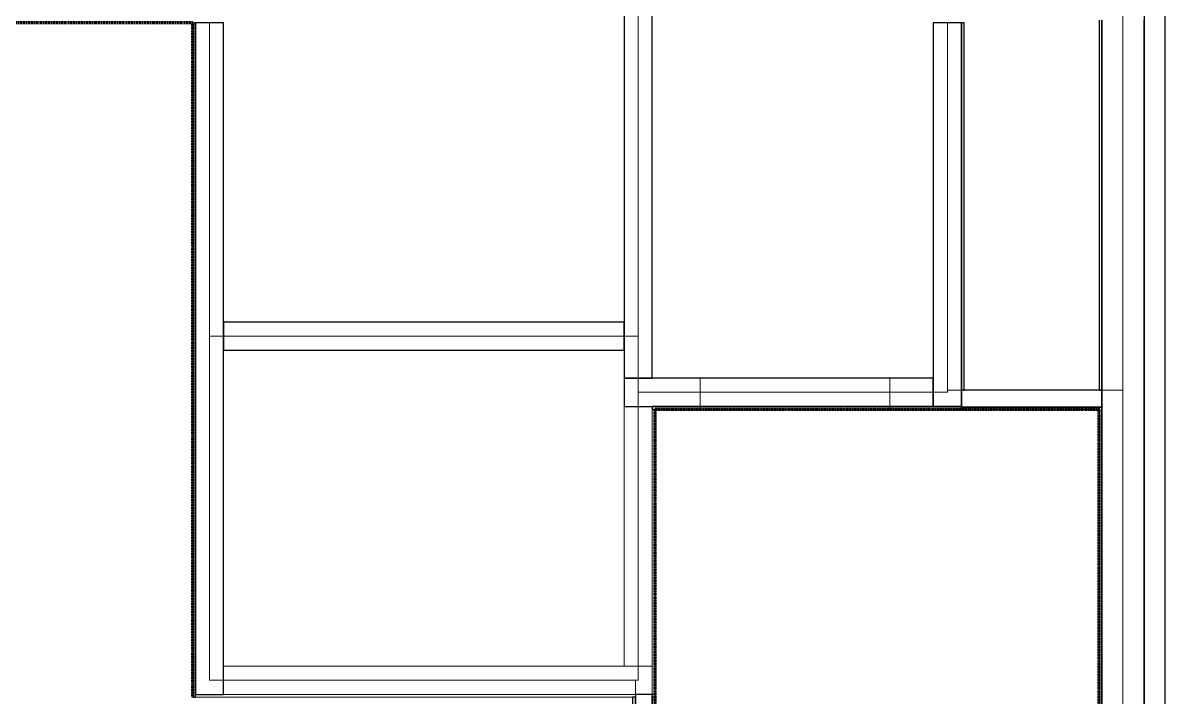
# Model space of a CAD drawing. Header units: millimetres. Extents: x -5300 to 98858, y -5196 to 93886.
# Drawn here: x 50171 to 58300, y 47530 to 52330 of the extents above; entities that cross this region are included whole.
import ezdxf

# ---------------------------------------------------------------- set-up
doc = ezdxf.new("R2010")
doc.units = ezdxf.units.MM
doc.linetypes.add('Штрих', pattern=[6.35, 3.175, -3.175])
doc.linetypes.add('Штрих_2_', pattern=[6.35, 3.175, -3.175])
for name, color, linetype, lineweight, true_color in [('_Разделитель помещений_', 4, 'Штрих', 70, 0x00ffff), ('Перекрытия', 7, 'Continuous', 18, 0x7f7f7f), ('Стены', 7, 'Continuous', 18, 0x7f7f7f), ('Стены разрез', 7, 'Continuous', 50, 0x7f7f7f)]:
    doc.layers.add(name, color=color, linetype=linetype, lineweight=lineweight, true_color=true_color)

# ---------------------------------------------------------------- blocks, each defined once
blk = doc.blocks.new('ПЕР-003 - ПЕР-003-240210-Подвал')
at = {"layer": 'Перекрытия', "color": 254, "true_color": 0xd4d4d4}
for p, q in [((58150, 36850), (58150, 52650)), ((58150, 52650), (58150, 36850))]:
    blk.add_line(p, q, dxfattribs=at)
blk = doc.blocks.new('СТН-04 45741 - СТН-04 2-242018-Подвал')
at = {"layer": 'Стены', "color": 254, "true_color": 0xd4d4d4}
blk.add_line((58000, 52500), (58000, 40510), dxfattribs=at)
blk = doc.blocks.new('СТН-04 45741 - СТН-04 45741-242015-Подвал')
at = {"layer": 'Стены', "color": 254, "true_color": 0xd4d4d4}
for p, q in [((57830, 49715), (57830, 49715)), ((57850, 49715), (57850, 49715)), ((57830, 49595), (57830, 49595)), ((57850, 49595), (57850, 49595))]:
    blk.add_line(p, q, dxfattribs=at)
at = {"layer": 'Стены разрез', "color": 254, "lineweight": 25, "true_color": 0xd4d4d4}
for p, q in [((58150, 52800), (58150, 40610)), ((58300, 40610), (58300, 52800)), ((57830, 52350), (57830, 49715)), ((57850, 49715), (57850, 52350)), ((57850, 52350), (57850, 46650)), ((58150, 46650), (58150, 52350)), ((57830, 49715), (57850, 49715)), ((57850, 49595), (57830, 49595)), ((57830, 49595), (57830, 46650)), ((57850, 46650), (57850, 49595))]:
    blk.add_line(p, q, dxfattribs=at)
blk.add_blockref('СТН-04 45741 - СТН-04 2-242018-Подвал', (0, 0))
blk = doc.blocks.new('СТН_ЛШ-02 148112 - СТН_ЛШ-02 2-246461-Подвал')
at = {"layer": 'Стены', "color": 254, "true_color": 0xd4d4d4}
blk.add_line((56750, 52330), (56750, 49700), dxfattribs=at)
blk = doc.blocks.new('СТН_ЛШ-02 148112 - СТН_ЛШ-02 148112-246458-Подвал')
at = {"layer": 'Стены', "color": 254, "true_color": 0xd4d4d4}
for p, q in [((56650, 52330), (56650, 52330)), ((56850, 52330), (56850, 52330)), ((56850, 52330), (56850, 52330)), ((56870, 52330), (56870, 52330)), ((56850, 49715), (56850, 49715)), ((56870, 49715), (56870, 49715)), ((56650, 49600), (56650, 49600)), ((56850, 49600), (56850, 49600)), ((56850, 49595), (56850, 49595)), ((56870, 49595), (56870, 49595)), ((56850, 49580), (56850, 49580)), ((56870, 49580), (56870, 49580))]:
    blk.add_line(p, q, dxfattribs=at)
at = {"layer": 'Стены разрез', "color": 254, "lineweight": 25, "true_color": 0xd4d4d4}
for p, q in [((56850, 52330), (56650, 52330)), ((56650, 52330), (56650, 49600)), ((56850, 49600), (56850, 52330)), ((56870, 52330), (56850, 52330)), ((56850, 52330), (56850, 49715)), ((56870, 49715), (56870, 52330)), ((56850, 49715), (56870, 49715)), ((56650, 49600), (56850, 49600)), ((56850, 49595), (56850, 49580)), ((56870, 49595), (56850, 49595)), ((56870, 49580), (56870, 49595)), ((56850, 49580), (56870, 49580))]:
    blk.add_line(p, q, dxfattribs=at)
blk.add_blockref('СТН_ЛШ-02 148112 - СТН_ЛШ-02 2-246461-Подвал', (0, 0))
blk = doc.blocks.new('СТВ_ЛШ-02 148373 - СТВ_ЛШ-02 2-246493-Подвал')
at = {"layer": 'Стены', "color": 254, "true_color": 0xd4d4d4}
blk.add_line((56750, 49700), (54550, 49700), dxfattribs=at)
blk = doc.blocks.new('СТВ_ЛШ-02 148373 - СТВ_ЛШ-02 148373-246490-Подвал')
at = {"layer": 'Стены', "color": 254, "true_color": 0xd4d4d4}
for p, q in [((54450, 49800), (54450, 49800)), ((54990, 49800), (54990, 49800)), ((54990, 49800), (56340, 49800)), ((54990, 49600), (54990, 49800)), ((56340, 49800), (56340, 49800)), ((56340, 49600), (56340, 49800)), ((56650, 49800), (56650, 49800)), ((54450, 49600), (54450, 49600)), ((54650, 49600), (54650, 49600)), ((56340, 49600), (54990, 49600)), ((54990, 49600), (54990, 49600)), ((54990, 49600), (54990, 49600)), ((54990, 49600), (56340, 49600)), ((54990, 49580), (54990, 49600)), ((56340, 49600), (56340, 49600)), ((56340, 49600), (56340, 49600)), ((56340, 49580), (56340, 49600)), ((56650, 49600), (56650, 49600)), ((56850, 49600), (56850, 49600)), ((54650, 49580), (54650, 49580)), ((56340, 49580), (54990, 49580)), ((54990, 49580), (54990, 49580)), ((56340, 49580), (56340, 49580)), ((56850, 49580), (56850, 49580))]:
    blk.add_line(p, q, dxfattribs=at)
at = {"layer": 'Стены разрез', "color": 254, "lineweight": 25, "true_color": 0xd4d4d4}
for p, q in [((56650, 49800), (54450, 49800)), ((54450, 49800), (54450, 49600)), ((56650, 49600), (56650, 49800)), ((54450, 49600), (56650, 49600)), ((56850, 49600), (54650, 49600)), ((54650, 49600), (54650, 49580)), ((56850, 49580), (56850, 49600)), ((54650, 49580), (56850, 49580))]:
    blk.add_line(p, q, dxfattribs=at)
blk.add_blockref('СТВ_ЛШ-02 148373 - СТВ_ЛШ-02 2-246493-Подвал', (0, 0))
blk = doc.blocks.new('СТВ_ЛШ-03 148486 - СТВ_ЛШ-03 2-246524-Подвал')
at = {"layer": 'Стены', "color": 254, "true_color": 0xd4d4d4}
blk.add_line((54550, 49700), (54550, 52550), dxfattribs=at)
blk = doc.blocks.new('СТВ_ЛШ-03 148486 - СТВ_ЛШ-03 148486-246521-Подвал')
at = {"layer": 'Стены', "color": 254, "true_color": 0xd4d4d4}
for p, q in [((54450, 52450), (54450, 52450)), ((54650, 52450), (54650, 52450)), ((54450, 49800), (54450, 49800)), ((54650, 49800), (54650, 49800))]:
    blk.add_line(p, q, dxfattribs=at)
at = {"layer": 'Стены разрез', "color": 254, "lineweight": 25, "true_color": 0xd4d4d4}
for p, q in [((54650, 52450), (54450, 52450)), ((54450, 52450), (54450, 49800)), ((54650, 49800), (54650, 52450)), ((54450, 49800), (54650, 49800))]:
    blk.add_line(p, q, dxfattribs=at)
blk.add_blockref('СТВ_ЛШ-03 148486 - СТВ_ЛШ-03 2-246524-Подвал', (0, 0))
blk = doc.blocks.new('СТН_ЛШ-02 148719 - СТН_ЛШ-02 2-246556-Подвал')
at = {"layer": 'Стены', "color": 254, "true_color": 0xd4d4d4}
blk.add_line((54550, 50100), (51500, 50100), dxfattribs=at)
blk = doc.blocks.new('СТН_ЛШ-02 148719 - СТН_ЛШ-02 148719-246553-Подвал')
at = {"layer": 'Стены', "color": 254, "true_color": 0xd4d4d4}
for p, q in [((51600, 50200), (51600, 50200)), ((54450, 50200), (54450, 50200)), ((51600, 50000), (51600, 50000)), ((54450, 50000), (54450, 50000))]:
    blk.add_line(p, q, dxfattribs=at)
at = {"layer": 'Стены разрез', "color": 254, "lineweight": 25, "true_color": 0xd4d4d4}
for p, q in [((54450, 50200), (51600, 50200)), ((51600, 50200), (51600, 50000)), ((54450, 50000), (54450, 50200)), ((51600, 50000), (54450, 50000))]:
    blk.add_line(p, q, dxfattribs=at)
blk.add_blockref('СТН_ЛШ-02 148719 - СТН_ЛШ-02 2-246556-Подвал', (0, 0))
blk = doc.blocks.new('СТВ_ЛШ-02 149141 - СТВ_ЛШ-02 2-246597-Подвал')
at = {"layer": 'Стены', "color": 254, "true_color": 0xd4d4d4}
blk.add_line((51500, 47650), (51500, 52330), dxfattribs=at)
blk = doc.blocks.new('СТВ_ЛШ-02 149141 - СТВ_ЛШ-02 149141-246594-Подвал')
at = {"layer": 'Стены', "color": 254, "true_color": 0xd4d4d4}
for p, q in [((51380, 52330), (51380, 52330)), ((51400, 52330), (51400, 52330)), ((51400, 52330), (51400, 52330)), ((51600, 52330), (51600, 52330)), ((51380, 47530), (51380, 47530)), ((51400, 47550), (51400, 47550)), ((51400, 47530), (51400, 47530)), ((51600, 47550), (51600, 47550))]:
    blk.add_line(p, q, dxfattribs=at)
at = {"layer": 'Стены разрез', "color": 254, "lineweight": 25, "true_color": 0xd4d4d4}
for p, q in [((51380, 52330), (51380, 47530)), ((51400, 52330), (51380, 52330)), ((51400, 52330), (51400, 47550)), ((51600, 52330), (51400, 52330)), ((51400, 47530), (51400, 52330)), ((51600, 47550), (51600, 52330)), ((51380, 47530), (51400, 47530)), ((51400, 47550), (51600, 47550))]:
    blk.add_line(p, q, dxfattribs=at)
blk.add_blockref('СТВ_ЛШ-02 149141 - СТВ_ЛШ-02 2-246597-Подвал', (0, 0))
blk = doc.blocks.new('СТВ_ЛШ-02 149421 - СТВ_ЛШ-02 2-246620-Подвал')
at = {"layer": 'Стены', "color": 254, "true_color": 0xd4d4d4}
blk.add_line((51500, 47650), (54550, 47650), dxfattribs=at)
blk = doc.blocks.new('СТВ_ЛШ-02 149421 - СТВ_ЛШ-02-246613-Подвал')
at = {"layer": 'Стены', "color": 254, "true_color": 0xd4d4d4}
for p, q in [((51600, 47750), (51600, 47750)), ((51600, 47750), (54650, 47750)), ((51600, 47750), (54650, 47750)), ((51600, 47550), (51600, 47750)), ((51600, 47750), (54650, 47750)), ((51600, 47750), (51600, 47750)), ((51600, 47750), (51600, 47550)), ((51600, 47750), (51600, 47550)), ((54650, 47750), (54650, 47750)), ((54650, 47550), (54650, 47750)), ((54650, 47750), (54650, 47750)), ((54650, 47550), (54650, 47750)), ((54650, 47750), (54650, 47550)), ((51400, 47550), (51400, 47550)), ((51400, 47550), (54530, 47550)), ((51400, 47550), (54530, 47550)), ((51400, 47550), (54530, 47550)), ((51400, 47530), (51400, 47550)), ((51400, 47550), (51400, 47550)), ((51400, 47550), (51400, 47530)), ((51400, 47550), (51400, 47530)), ((54530, 47530), (51400, 47530)), ((51400, 47530), (51400, 47530)), ((51400, 47530), (51400, 47530)), ((51400, 47530), (54530, 47530)), ((51400, 47530), (54530, 47530)), ((54650, 47550), (51600, 47550)), ((51600, 47550), (51600, 47550)), ((51600, 47550), (51600, 47550)), ((51600, 47550), (54650, 47550)), ((51600, 47550), (54650, 47550)), ((54530, 47550), (54530, 47550)), ((54530, 47530), (54530, 47550)), ((54530, 47550), (54530, 47550)), ((54530, 47530), (54530, 47550)), ((54530, 47550), (54530, 47530)), ((54530, 47530), (54530, 47530)), ((54530, 47530), (54530, 47530)), ((54650, 47550), (54650, 47550)), ((54650, 47550), (54650, 47550)), ((54670, 47550), (54650, 47550)), ((54650, 47550), (54650, 47550)), ((54670, 47550), (54650, 47550)), ((54650, 47530), (54650, 47550)), ((54650, 47550), (54670, 47550)), ((54650, 47550), (54650, 47550)), ((54650, 47550), (54650, 47530)), ((54650, 47550), (54650, 47530)), ((54670, 47530), (54650, 47530)), ((54650, 47530), (54650, 47530)), ((54650, 47530), (54650, 47530)), ((54650, 47530), (54670, 47530)), ((54650, 47530), (54670, 47530)), ((54670, 47550), (54670, 47550)), ((54670, 47530), (54670, 47550)), ((54670, 47550), (54670, 47550)), ((54670, 47530), (54670, 47550)), ((54670, 47550), (54670, 47530)), ((54670, 47530), (54670, 47530)), ((54670, 47530), (54670, 47530))]:
    blk.add_line(p, q, dxfattribs=at)
blk = doc.blocks.new('СТВ_ЛШ-02 149421 - СТВ_ЛШ-02 149421-246617-Подвал')
for name in ['СТВ_ЛШ-02 149421 - СТВ_ЛШ-02-246613-Подвал', 'СТВ_ЛШ-02 149421 - СТВ_ЛШ-02 2-246620-Подвал']:
    blk.add_blockref(name, (0, 0))
blk = doc.blocks.new('СТВ_ЛШ-03 149620 - СТВ_ЛШ-03 2-246629-Подвал')
at = {"layer": 'Стены', "color": 254, "true_color": 0xd4d4d4}
blk.add_line((54550, 47650), (54550, 49700), dxfattribs=at)
blk = doc.blocks.new('СТВ_ЛШ-03 149620 - СТВ_ЛШ-03-246622-Подвал')
at = {"layer": 'Стены', "color": 254, "true_color": 0xd4d4d4}
for p, q in [((54650, 49600), (54450, 49600)), ((54450, 49600), (54450, 49600)), ((54650, 49600), (54450, 49600)), ((54450, 49600), (54450, 49600)), ((54450, 49600), (54450, 47750)), ((54450, 49600), (54450, 47750)), ((54450, 49600), (54650, 49600)), ((54450, 47750), (54450, 49600)), ((54650, 47750), (54650, 49600)), ((54650, 49600), (54650, 49600)), ((54650, 47750), (54650, 49600)), ((54650, 49600), (54650, 49600)), ((54650, 49600), (54650, 47750)), ((54670, 49580), (54650, 49580)), ((54650, 49580), (54650, 49580)), ((54670, 49580), (54650, 49580)), ((54650, 49580), (54670, 49580)), ((54650, 47550), (54650, 49580)), ((54650, 49580), (54650, 49580)), ((54650, 49580), (54650, 47550)), ((54650, 49580), (54650, 47550)), ((54670, 49580), (54670, 49580)), ((54670, 47550), (54670, 49580)), ((54670, 49580), (54670, 49580)), ((54670, 47550), (54670, 49580)), ((54670, 49580), (54670, 47550)), ((54450, 47750), (54450, 47750)), ((54450, 47750), (54450, 47750)), ((54450, 47750), (54650, 47750)), ((54450, 47750), (54650, 47750)), ((54650, 47750), (54450, 47750)), ((54650, 47750), (54650, 47750)), ((54650, 47750), (54650, 47750)), ((54670, 47550), (54650, 47550)), ((54650, 47550), (54650, 47550)), ((54650, 47550), (54650, 47550)), ((54650, 47550), (54670, 47550)), ((54650, 47550), (54670, 47550)), ((54670, 47550), (54670, 47550)), ((54670, 47550), (54670, 47550))]:
    blk.add_line(p, q, dxfattribs=at)
blk = doc.blocks.new('СТВ_ЛШ-03 149620 - СТВ_ЛШ-03 149620-246626-Подвал')
for name in ['СТВ_ЛШ-03 149620 - СТВ_ЛШ-03 2-246629-Подвал', 'СТВ_ЛШ-03 149620 - СТВ_ЛШ-03-246622-Подвал']:
    blk.add_blockref(name, (0, 0))
blk = doc.blocks.new('СТВ_Перегородка_Кирпич 194903 - СТВ_Перегородка_Кирпич 2-248026-Подвал')
at = {"layer": 'Стены', "color": 254, "true_color": 0xd4d4d4}
blk.add_line((54530, 46650), (54530, 47650), dxfattribs=at)
blk = doc.blocks.new('СТВ_Перегородка_Кирпич 194903 - СТВ_Перегородка_Кирпич 194903-248023-Подвал')
at = {"layer": 'Стены', "color": 254, "true_color": 0xd4d4d4}
for p, q in [((54510, 47530), (54510, 47530)), ((54530, 47550), (54530, 47550)), ((54530, 47530), (54530, 47530)), ((54650, 47550), (54650, 47550)), ((54650, 47530), (54650, 47530)), ((54670, 47530), (54670, 47530)), ((54510, 46665), (54530, 46665)), ((54510, 46650), (54510, 46665)), ((54510, 46665), (54510, 46665)), ((54530, 46665), (54530, 46665)), ((54530, 46665), (54530, 46650)), ((54650, 46665), (54670, 46665)), ((54650, 46650), (54650, 46665)), ((54650, 46665), (54650, 46665)), ((54670, 46665), (54670, 46665)), ((54670, 46665), (54670, 46650)), ((54510, 46650), (54530, 46650)), ((54510, 46650), (54510, 46650)), ((54530, 46650), (54530, 46650)), ((54530, 46650), (54530, 46650)), ((54650, 46650), (54670, 46650)), ((54650, 46650), (54650, 46650)), ((54650, 46650), (54650, 46650)), ((54670, 46650), (54670, 46650))]:
    blk.add_line(p, q, dxfattribs=at)
at = {"layer": 'Стены разрез', "color": 254, "lineweight": 25, "true_color": 0xd4d4d4}
for p, q in [((54530, 47530), (54510, 47530)), ((54510, 47530), (54510, 46665)), ((54650, 47550), (54530, 47550)), ((54530, 47550), (54530, 46650)), ((54530, 46665), (54530, 47530)), ((54650, 46650), (54650, 47550)), ((54670, 47530), (54650, 47530)), ((54650, 47530), (54650, 46665)), ((54670, 46665), (54670, 47530)), ((54510, 46665), (54530, 46665)), ((54650, 46665), (54670, 46665)), ((54530, 46650), (54650, 46650))]:
    blk.add_line(p, q, dxfattribs=at)
blk.add_blockref('СТВ_Перегородка_Кирпич 194903 - СТВ_Перегородка_Кирпич 2-248026-Подвал', (0, 0))
blk = doc.blocks.new('СТВ_Перегородка_Кирпич 197950 - СТВ_Перегородка_Кирпич 2-248062-Подвал')
at = {"layer": 'Стены', "color": 254, "true_color": 0xd4d4d4}
blk.add_line((56750, 49715), (58000, 49715), dxfattribs=at)
blk = doc.blocks.new('СТВ_Перегородка_Кирпич 197950 - СТВ_Перегородка_Кирпич 197950-248059-Подвал')
at = {"layer": 'Стены', "color": 254, "true_color": 0xd4d4d4}
for p, q in [((56850, 49715), (56850, 49715)), ((57850, 49715), (57850, 49715)), ((56850, 49595), (56850, 49595)), ((56870, 49595), (56870, 49595)), ((57830, 49595), (57830, 49595)), ((57850, 49595), (57850, 49595)), ((56870, 49580), (56870, 49580)), ((57830, 49580), (57830, 49580))]:
    blk.add_line(p, q, dxfattribs=at)
at = {"layer": 'Стены разрез', "color": 254, "lineweight": 25, "true_color": 0xd4d4d4}
for p, q in [((57850, 49715), (56850, 49715)), ((56850, 49715), (56850, 49595)), ((57850, 49595), (57850, 49715)), ((56850, 49595), (57850, 49595)), ((57830, 49595), (56870, 49595)), ((56870, 49595), (56870, 49580)), ((57830, 49580), (57830, 49595)), ((56870, 49580), (57830, 49580))]:
    blk.add_line(p, q, dxfattribs=at)
blk.add_blockref('СТВ_Перегородка_Кирпич 197950 - СТВ_Перегородка_Кирпич 2-248062-Подвал', (0, 0))

msp = doc.modelspace()

# ---------------------------------------------------------------- linework, layer by layer
at = {"layer": '_Разделитель помещений_', "color": 131, "linetype": 'Штрих_2_', "true_color": 0xaaffff}
for p, q in [((51380, 52330), (42585, 52330)), ((51380, 47530), (51380, 52330)), ((54670, 47550), (54670, 49580)), ((54670, 49580), (56870, 49580)), ((56870, 49580), (57830, 49580)), ((57830, 46665), (57830, 49580)), ((54670, 46665), (54670, 47550))]:
    msp.add_line(p, q, dxfattribs=at)
at = {"layer": 'Перекрытия', "color": 254, "true_color": 0xd4d4d4}
for p, q in [((58150, 52650), (58150, 36850)), ((58150, 36850), (58150, 52650))]:
    msp.add_line(p, q, dxfattribs=at)

# ---------------------------------------------------------------- block references
msp.add_blockref('ПЕР-003 - ПЕР-003-240210-Подвал', (0, 0), dxfattribs=at)
at = {"layer": 'Стены', "color": 254, "true_color": 0xd4d4d4}
for name in ['СТН-04 45741 - СТН-04 45741-242015-Подвал', 'СТВ_ЛШ-03 148486 - СТВ_ЛШ-03 148486-246521-Подвал', 'СТВ_ЛШ-02 149141 - СТВ_ЛШ-02 149141-246594-Подвал', 'СТН_ЛШ-02 148112 - СТН_ЛШ-02 148112-246458-Подвал', 'СТН_ЛШ-02 148719 - СТН_ЛШ-02 148719-246553-Подвал', 'СТВ_ЛШ-02 148373 - СТВ_ЛШ-02 148373-246490-Подвал', 'СТВ_ЛШ-03 149620 - СТВ_ЛШ-03 149620-246626-Подвал', 'СТВ_Перегородка_Кирпич 197950 - СТВ_Перегородка_Кирпич 197950-248059-Подвал', 'СТВ_ЛШ-02 149421 - СТВ_ЛШ-02 149421-246617-Подвал', 'СТВ_Перегородка_Кирпич 194903 - СТВ_Перегородка_Кирпич 194903-248023-Подвал']:
    msp.add_blockref(name, (0, 0), dxfattribs=at)

doc.saveas('drawing.dxf')
